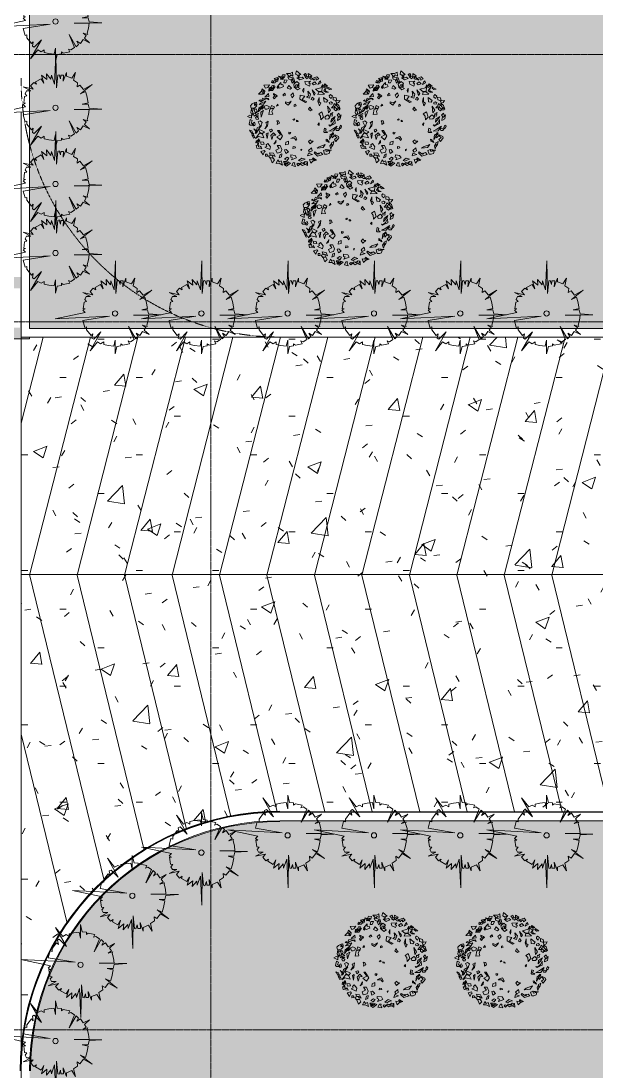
# Model space of a CAD drawing. Header units: millimetres. Extents: x 5357 to 259384, y -16348 to 109893.
# Drawn here: x 97753 to 104415, y 61259 to 73424 of the extents above; entities that cross this region are included whole.
import ezdxf

# ---------------------------------------------------------------- set-up
doc = ezdxf.new("R2010")
doc.units = ezdxf.units.MM
doc.linetypes.add('Grid Line', pattern=[22.225, 12.7, -3.175, 3.175, -3.175])
doc.linetypes.add('IMPORT-Overhead', pattern=[3.96875, 2.38125, -1.5875])
for name, color, linetype, lineweight in [('A-AREA-1', 30, 'IMPORT-Overhead', 9), ('A-DETL-THIN', 151, 'Continuous', 9), ('A-FLOR', 192, 'Continuous', 9), ('A-FLOR-PATT', 8, 'Continuous', 9), ('A-WALL', 113, 'Continuous', 9), ('G-IMPT', 8, 'Continuous', 9), ('L-PLNT-1', 7, 'Continuous', 9), ('S-GRID-1', 1, 'Grid Line', 9)]:
    doc.layers.add(name, color=color, linetype=linetype, lineweight=lineweight)
pattern_1 = [(0, (167.64, 11.2), (558.8, 558.8), [83.82, -16.764, 22.352, -16.764, -419.1]), (0, (167.64, 11.2), (558.8, 558.8), [-139.7, 83.82, -335.28]), (0, (139.7, 27.94), (558.8, 558.8), [55.88, -41.91, 83.82, -41.91, -335.28]), (0, (139.7, 27.94), (558.8, 558.8), [-223.52, 55.88, -279.4]), (0, (335.3, 251.46), (558.8, 558.8), [69.85, -27.94, 69.85, -391.16]), (0, (55.9, 363.2), (558.8, 558.8), [27.94, -55.88, 27.94, -447.04]), (90, (111.76, 363.2), (-558.8, 558.8), [50.292, -508.508]), (90, (279.4, 27.94), (-558.8, 558.8), [55.88, -502.92]), (90, (419.1, 251.46), (-558.8, 558.8), [55.88, -502.92]), (45, (352.04, 22.35), (0, 558.7996), [55.88, -734.383]), (135, (206.76, 22.35), (-558.7996, 0), [55.88, -734.383]), (63.435, (335.28, 25.15), (-0.0005, 558.8001), [55.88, -1193.635]), (75.964, (307.34, 27.94), (-0.00237, 558.80038), [55.88, -2248.111]), (75.964, (447.04, 251.46), (-0.00237, 558.80038), [44.704, -2259.287]), (75.964, (122.94, 363.22), (-0.00237, 558.80038), [39.116, -2264.875]), (104.036, (251.46, 27.94), (0.00237, 558.80038), [55.88, -2248.111]), (104.036, (391.16, 251.46), (0.00237, 558.80038), [44.704, -2259.287]), (104.036, (100.58, 363.22), (0.00237, 558.80038), [39.116, -2264.875]), (116.565, (223.52, 25.15), (0.0005, 558.8001), [55.88, -1193.634])]

# ---------------------------------------------------------------- blocks, each defined once
blk = doc.blocks.new('CAY BACH TRINH - CAY BACH TRINH_dwg-2249800-TKCS_MB CẢNH QUAN CÂY XANH')
at = {"layer": 'G-IMPT', "flags": 128}
for points in [[(-477, 1437), (-459, 1512), (-646, 1555)], [(-578, 1452), (-505, 1613), (-404, 1608), (-431, 1511), (-482, 1548), (-505, 1489), (-486, 1456)], [(-357, 1653), (-250, 1541), (-201, 1603), (-123, 1566), (-133, 1703), (-220, 1653)], [(-83, 1327), (-48, 1351), (-99, 1506), (-301, 1542), (-270, 1454), (-140, 1428)], [(7, 1749), (-25, 1628), (43, 1591), (160, 1616)], [(23, 1503), (131, 1428), (267, 1478), (209, 1528), (131, 1503)], [(121, 1587), (40, 1602), (86, 1521)], [(335, 1653), (267, 1616), (316, 1566), (365, 1591)], [(533, 1553), (590, 1452), (520, 1446), (509, 1467), (423, 1512), (399, 1468), (319, 1525), (383, 1562)], [(423, 1516), (443, 1553), (433, 1653), (560, 1578), (472, 1491)], [(579, 1478), (745, 1541), (813, 1466), (725, 1416), (716, 1478), (657, 1453), (647, 1416)], [(-1174, 1238), (-1112, 1130), (-1037, 1152), (-972, 1252)], [(-766, 1181), (-866, 1042), (-1009, 1038), (-900, 1094)], [(-996, 1019), (-915, 1047), (-883, 1171), (-978, 1137)], [(-989, 1076), (-860, 1099), (-799, 1231), (-876, 1225), (-913, 1152)], [(-874, 1403), (-896, 1328), (-826, 1327), (-809, 1379)], [(-870, 1320), (-769, 1323), (-719, 1438), (-798, 1395)], [(-715, 1368), (-728, 1408), (-805, 1472), (-663, 1508), (-663, 1385)], [(-648, 1504), (-672, 1392), (-758, 1347), (-746, 1419), (-706, 1444)], [(-697, 1145), (-671, 1210), (-634, 1180), (-660, 1114)], [(-556, 1333), (-692, 1179), (-600, 1129), (-460, 1181), (-492, 1255), (-553, 1247)], [(-428, 1425), (-446, 1319), (-376, 1318), (-327, 1420)], [(-269, 1228), (-328, 1128), (-220, 1091), (-172, 1128)], [(-133, 1478), (-191, 1403), (-152, 1303), (-113, 1353)], [(14, 1366), (-94, 1266), (-74, 1166), (43, 1066), (140, 1116), (23, 1178), (101, 1291)], [(-50, 1140), (92, 1178), (86, 1252), (-14, 1249)], [(511, 1378), (306, 1366), (335, 1266), (472, 1203), (501, 1278), (452, 1316)], [(667, 1353), (579, 1291), (628, 1241), (735, 1278)], [(696, 1091), (891, 1141), (949, 1253), (920, 1016), (803, 1003)], [(871, 1391), (823, 1341), (784, 1253), (891, 1316)], [(1064, 1244), (1080, 1108), (985, 1158), (937, 1212)], [(1027, 1278), (998, 1228), (1037, 1191), (1135, 1203)], [(1144, 1166), (1135, 1128), (1203, 1078), (1281, 1091)], [(-1364, 914), (-1208, 910), (-1218, 988), (-1136, 1017), (-1240, 1107), (-1267, 1010)], [(-1164, 910), (-1135, 1007), (-1204, 1044), (-1282, 1000), (-1216, 980)], [(-1279, 631), (-1217, 768), (-1027, 752), (-1169, 714)], [(-1010, 928), (-1137, 803), (-990, 828)], [(-840, 791), (-799, 735), (-718, 839), (-724, 876), (-821, 927), (-821, 894), (-775, 847)], [(-717, 878), (-717, 816), (-688, 841)], [(-415, 941), (-483, 878), (-454, 853), (-386, 878)], [(-113, 953), (-201, 878), (-152, 778), (-84, 866)], [(140, 878), (131, 728), (335, 603), (384, 628), (218, 716), (306, 841)], [(267, 1128), (228, 1041), (257, 966), (267, 1041)], [(413, 1016), (443, 853), (365, 803), (472, 766), (511, 903)], [(579, 803), (540, 716), (599, 691), (647, 741)], [(647, 866), (579, 1066), (686, 928)], [(813, 978), (784, 891), (1018, 903), (920, 991)], [(823, 791), (784, 653), (842, 491), (891, 578), (823, 628)], [(988, 791), (1008, 628), (1096, 616), (1144, 678)], [(1047, 1103), (998, 1028), (1066, 978), (1164, 978), (1066, 1016)], [(1261, 753), (1203, 803), (1193, 853), (1232, 891), (1310, 841)], [(1339, 702), (1463, 665), (1444, 774), (1337, 802)], [(-1595, 553), (-1527, 591), (-1429, 491), (-1497, 416), (-1634, 403), (-1653, 491)], [(-1597, 135), (-1570, 248), (-1626, 391), (-1648, 247)], [(-1619, 320), (-1482, 361), (-1595, 398)], [(-1424, 524), (-1440, 618), (-1501, 607), (-1513, 501)], [(-1380, 266), (-1361, 403), (-1185, 528), (-1224, 441)], [(-1302, 703), (-1351, 666), (-1312, 653)], [(-1109, 650), (-1174, 560), (-1345, 537), (-1285, 585)], [(-1328, 370), (-1279, 378), (-1302, 402)], [(-1283, 435), (-1251, 475), (-1188, 428), (-1232, 366)], [(-1065, 367), (-1127, 366), (-1158, 473), (-1082, 500), (-981, 458), (-1000, 389)], [(-993, 702), (-1009, 756), (-1064, 751)], [(-855, 181), (-881, 279), (-825, 405), (-958, 362), (-994, 169)], [(-942, 366), (-893, 503), (-795, 453), (-825, 366), (-873, 403)], [(-721, 477), (-654, 499), (-671, 550)], [(-220, 591), (-289, 516), (-386, 578), (-386, 628), (-289, 591), (-181, 653)], [(-74, 528), (-35, 541), (-6, 491), (-74, 466)], [(491, 441), (443, 366), (511, 303), (569, 328), (521, 378)], [(1135, 478), (1232, 328), (1164, 228), (1154, 328)], [(1310, 591), (1252, 628), (1193, 603), (1203, 553), (1281, 541)], [(1270, 413), (1394, 410), (1386, 473), (1452, 496), (1368, 568), (1347, 490)], [(1378, 453), (1369, 353), (1437, 303), (1476, 366)], [(1422, 673), (1471, 586), (1531, 604), (1583, 684)], [(1447, 578), (1476, 466), (1593, 366), (1544, 503)], [(1553, 425), (1451, 325), (1568, 345)], [(-1619, 40), (-1622, 139), (-1683, 152), (-1767, 105)], [(-1363, 198), (-1471, 259), (-1494, 200), (-1562, 210), (-1523, 107), (-1467, 166)], [(-1478, 213), (-1422, 297), (-1459, 373), (-1523, 336)], [(-1482, 60), (-1448, -1), (-1384, -6), (-1369, 43), (-1433, 90)], [(-1478, 141), (-1429, 91), (-1371, 128)], [(-1274, 77), (-1290, 255), (-1183, 312), (-1221, 219)], [(-74, 16), (-123, -9), (-94, -34), (-55, -22)], [(813, 191), (881, 116), (891, -22), (988, 78), (930, 266)], [(1085, 125), (1140, 155), (1218, 75), (1163, 15), (1054, 5), (1038, 75)], [(1310, 166), (1300, 116), (1222, 128), (1232, 203)], [(1256, -105), (1272, 5), (1412, 105), (1381, 35)], [(1319, 245), (1280, 215), (1311, 205)], [(1476, 153), (1534, 78), (1583, 116), (1544, 216)], [(1624, 156), (1594, 16), (1487, -41), (1502, 50), (1551, 81)], [(-1595, -47), (-1673, -9), (-1702, -172), (-1673, -209), (-1536, -209), (-1556, -172), (-1634, -147)], [(-1515, -106), (-1486, -178), (-1501, -227), (-1553, -242), (-1599, -161)], [(-1489, -516), (-1411, -473), (-1448, -396), (-1534, -351), (-1465, -430)], [(-1449, -521), (-1419, -309), (-1263, -222), (-1351, -346)], [(-1291, -267), (-1232, -115), (-1304, -62), (-1376, -95)], [(-1224, -515), (-1157, -451), (-1369, -353), (-1324, -476)], [(-1145, -345), (-1046, -242), (-1021, -71), (-1105, -125), (-1069, -201)], [(-935, -470), (-860, -411), (-900, -361), (-966, -383)], [(-688, -191), (-610, -147), (-641, -60), (-704, -55), (-685, -122)], [(11, -79), (65, -80), (51, -44), (11, -37)], [(832, -134), (784, -184), (823, -222)], [(1085, -355), (1023, -325), (999, -455), (1023, -485), (1132, -485), (1116, -455), (1054, -435)], [(1477, -247), (1352, -421), (1173, -426), (1309, -356)], [(1179, -205), (1218, -245), (1264, -215)], [(1398, -9), (1408, -159), (1232, -234), (1339, -134)], [(1427, -309), (1447, -409), (1525, -409), (1573, -334), (1505, -346)], [(1563, -293), (1595, -211), (1641, -250), (1609, -331)], [(-1604, -526), (-1578, -497), (-1615, -421), (-1690, -396)], [(-1553, -680), (-1504, -649), (-1521, -598), (-1613, -563)], [(-1546, -521), (-1536, -609), (-1595, -596), (-1604, -509)], [(-1173, -669), (-1368, -622), (-1473, -694), (-1336, -498), (-1227, -542)], [(-1390, -946), (-1429, -809), (-1361, -709), (-1332, -796), (-1361, -846)], [(-1024, -493), (-1058, -702), (-1088, -530)], [(-888, -735), (-838, -578), (-745, -570), (-823, -487), (-921, -590)], [(-582, -741), (-504, -613), (-626, -407), (-681, -406), (-575, -561), (-711, -631)], [(-229, -532), (-269, -525), (-272, -467), (-200, -477)], [(-129, -656), (-34, -622), (23, -722), (0, -767), (-69, -688), (-193, -693)], [(614, -795), (506, -893), (444, -803), (510, -740), (536, -796)], [(1124, -735), (1132, -805), (1085, -795), (1077, -725)], [(1202, -735), (1225, -565), (1350, -495), (1280, -595)], [(1330, -484), (1271, -546), (1300, -671), (1369, -596)], [(1384, -736), (1435, -805), (1537, -675), (1529, -628), (1408, -565), (1408, -607), (1465, -665)], [(-1468, -852), (-1402, -831), (-1326, -772), (-1450, -777)], [(-1251, -1066), (-1426, -1044), (-1452, -946), (-1351, -943), (-1371, -1002), (-1308, -1008), (-1282, -979)], [(-1270, -915), (-1163, -901), (-1183, -834), (-1295, -817)], [(-1130, -1172), (-1165, -1196), (-1203, -1289), (-1280, -1164), (-1162, -1128)], [(-1144, -1010), (-957, -1095), (-936, -993), (-1027, -873), (-1088, -926), (-1063, -982)], [(-811, -903), (-736, -844), (-727, -764), (-770, -826)], [(-698, -1231), (-557, -1193), (-527, -1096), (-584, -953), (-693, -951), (-619, -1061), (-741, -1124)], [(-384, -1242), (-286, -1181), (-363, -1098), (-424, -1108)], [(-393, -926), (-281, -901), (-277, -790), (-378, -835)], [(-120, -1056), (-31, -1033), (-45, -997), (-117, -988)], [(176, -1143), (205, -1087), (168, -1096)], [(550, -1034), (443, -1134), (482, -1196), (569, -1146)], [(1048, -911), (967, -1024), (753, -1052), (829, -993)], [(1103, -1266), (1025, -1267), (986, -1133), (1081, -1099), (1208, -1151), (1184, -1238)], [(1066, -1096), (1086, -1171), (1271, -1121)], [(1193, -846), (1173, -780), (1104, -785)], [(1249, -1075), (1218, -965), (1272, -885), (1295, -955), (1272, -995)], [(1359, -809), (1271, -859), (1281, -984), (1330, -909)], [(-1117, -1335), (-1039, -1334), (-1059, -1267), (-1114, -1266)], [(-883, -1296), (-1010, -1321), (-942, -1409), (-834, -1384)], [(-771, -1348), (-831, -1232), (-975, -1212), (-947, -1284), (-866, -1298)], [(-872, -1573), (-787, -1482), (-829, -1416), (-944, -1384)], [(-505, -1659), (-547, -1509), (-620, -1542), (-671, -1472), (-727, -1598), (-626, -1595)], [(-622, -1399), (-535, -1360), (-523, -1254), (-580, -1280)], [(-336, -1491), (-270, -1405), (-332, -1372), (-423, -1439)], [(-180, -1469), (12, -1396), (-45, -1309), (-194, -1290), (-200, -1370), (-142, -1392)], [(323, -1445), (199, -1404), (83, -1492), (153, -1523), (221, -1476)], [(411, -1324), (581, -1272), (441, -1226)], [(731, -1476), (595, -1400), (567, -1474), (481, -1461), (531, -1590), (600, -1516)], [(608, -1509), (686, -1484), (608, -1434)], [(667, -1184), (647, -1221), (764, -1334), (959, -1271), (891, -1209), (764, -1246)], [(775, -1261), (835, -1251), (807, -1222)], [(-386, -1646), (-464, -1534), (-357, -1534), (-289, -1559)], [(-215, -1584), (-355, -1693), (-443, -1641), (-373, -1567), (-346, -1624), (-297, -1583), (-299, -1545)], [(-55, -1574), (-63, -1616), (-24, -1708), (-167, -1674), (-109, -1565)], [(69, -1680), (123, -1624), (62, -1590), (23, -1629)], [(228, -1671), (131, -1609), (189, -1571), (209, -1584), (306, -1584), (306, -1534), (404, -1546), (365, -1609)], [(411, -1674), (406, -1550), (330, -1534), (226, -1592)]]:
    blk.add_lwpolyline(points, close=True, dxfattribs=at)
blk = doc.blocks.new('CAY BACH TRINH - CAY BACH TRINH-2249732-TKCS_MB CẢNH QUAN CÂY XANH')
at = {"xscale": 0.3200000000000001, "yscale": 0.3200000000000001, "zscale": 0.3200000000000001}
blk.add_blockref('CAY BACH TRINH - CAY BACH TRINH_dwg-2249800-TKCS_MB CẢNH QUAN CÂY XANH', (0, 0), dxfattribs=at)
blk = doc.blocks.new('CAY MAI VAN PHUC - CAY DUC SOC_dwg-2256080-TKCS_MB CẢNH QUAN CÂY XANH')
at = {"layer": 'G-IMPT', "flags": 128}
blk.add_lwpolyline([(33, 479), (13, 293), (6, 772), (-14, 347), (-60, 479), (-67, 420), (-133, 499), (-127, 413), (-207, 479), (-173, 360), (-213, 426), (-293, 380), (-280, 347), (-320, 373), (-366, 320), (-326, 274), (-473, 307), (-360, 247), (-426, 247), (-446, 207), (-419, 174), (-453, 167), (-466, 68), (-439, 68), (-473, 48), (-439, 14), (-878, -79), (-80, -39), (-473, -105), (-446, -205), (-419, -198), (-419, -238), (-353, -324), (-326, -298), (-340, -364), (-313, -378), (-207, -271), (-366, -550), (-260, -418), (-213, -444), (-167, -418), (-167, -457), (-100, -471), (-20, -481), (0, -391), (0, -590), (26, -484), (86, -477), (86, -444), (113, -464), (212, -444), (192, -404), (226, -418), (279, -384), (199, -192), (305, -371), (339, -338), (312, -291), (365, -324), (405, -265), (498, -311), (425, -245), (452, -205), (405, -172), (472, -192), (465, -172), (485, -99), (492, -25), (272, -25), (678, -19), (492, -6), (478, 54), (392, 54), (478, 74), (458, 174), (438, 240), (365, 207), (538, 340), (412, 267), (359, 333), (319, 307), (325, 367), (266, 406), (292, 519), (239, 433), (159, 466), (159, 519), (113, 393), (119, 479), (79, 479), (73, 426), (53, 486)], close=True, dxfattribs=at)
at = {"layer": 'G-IMPT'}
blk.add_circle((0, 0), 38.6, dxfattribs=at)
blk = doc.blocks.new('CAY MAI VAN PHUC - CAY BONG TRANG-2256081-TKCS_MB CẢNH QUAN CÂY XANH')
at = {"xscale": 0.7894736842105263, "yscale": 0.7894736842105263, "zscale": 0.7894736842105263}
blk.add_blockref('CAY MAI VAN PHUC - CAY DUC SOC_dwg-2256080-TKCS_MB CẢNH QUAN CÂY XANH', (0, 0), dxfattribs=at)
blk = doc.blocks.new('CAY MAI VAN PHUC - CAY BONG TRANG-2256527-TKCS_MB CẢNH QUAN CÂY XANH')
at = {"extrusion": (0, 0, -1), "xscale": 0.7894736842105263, "yscale": 0.7894736842105263, "zscale": -0.7894736842105263, "rotation": 180}
blk.add_blockref('CAY MAI VAN PHUC - CAY DUC SOC_dwg-2256080-TKCS_MB CẢNH QUAN CÂY XANH', (0, 0), dxfattribs=at)

msp = doc.modelspace()

# ---------------------------------------------------------------- hatches: boundary and pattern name
at = {"layer": 'A-FLOR-PATT'}
h = msp.add_hatch(dxfattribs=at)
h.set_pattern_fill('FP_23', color=256, style=0, pattern_type=2)
h.set_pattern_definition(pattern_1)
h.paths.add_polyline_path([(97852.6, 69861.9), (105942.6, 69861.9), (105942.6, 78136.9), (98228.6, 78136.9), (98146.7, 77994.2), (98071.4, 77839.5), (98011.6, 77693.5), (97970.7, 77572.9), (97940.2, 77470.6), (97902.1, 77309.5), (97874.8, 77146.7), (97857.3, 76955.3), (97852.6, 76818.2), (97852.6, 69871.9)])
h = msp.add_hatch(dxfattribs=at)
h.set_pattern_fill('FP_16', color=256, style=0, pattern_type=2)
h.set_pattern_definition([(37.5, (0, 0), (-17.8824, 546.968), [7.376, -424.107, 7.376, -475.204, -461.289]), (37.5, (0, 0), (-17.8824, 546.968), [-914.063, 7.376, -453.913]), (7.5, (0, 0), (502.3874, 801.1234), [7.376, -225.398, 7.376, -381.526, -149.032]), (7.5, (0, 0), (502.3874, 801.1234), [-621.676, 7.376, -141.656]), (327.5, (-349.16, 0), (884.0133, 1.6066), [7.376, -134.559, 7.376, -503.591, -667.095]), (327.5, (-349.16, 0), (884.0133, 1.6066), [-652.902, 7.376, -659.719]), (317.5, (-349.16, 0), (853.3503, 249.1463), [7.376, -63.591, 7.376, -327.591, -383.225]), (317.5, (-349.16, 0), (853.3503, 249.1463), [-405.935, 7.376, -375.849])])
h.paths.add_polyline_path([(63032.6, 69741.9), (75662.6, 69741.9), (75662.6, 70456.3), (73222.6, 70456.3), (73222.6, 70326.3), (75532.6, 70326.3), (75532.6, 69871.9), (63162.6, 69871.9), (63162.6, 70326.3), (65602.6, 70326.3), (65602.6, 70456.3), (63032.6, 70456.3), (63032.6, 69950.3)])
h.paths.add_polyline_path([(97350.1, 69741.9), (97852.6, 69741.9), (97852.6, 69761.9), (97752.6, 69761.9), (97752.6, 70456.3), (95302.6, 70456.3), (95302.6, 70326.3), (97742.6, 70326.3), (97742.6, 69871.9), (85372.6, 69871.9), (85372.6, 70326.3), (87682.6, 70326.3), (87682.6, 70456.3), (85242.6, 70456.3), (85242.6, 69741.9), (92508.3, 69741.9)])
h.paths.add_polyline_path([(92508.3, 70326.3), (95182.6, 70326.3), (95182.6, 70456.3), (87802.6, 70456.3), (87802.6, 70326.3)])
h.paths.add_polyline_path([(68299.7, 70326.3), (73102.6, 70326.3), (73102.6, 70456.3), (65722.6, 70456.3), (65722.6, 70326.3), (65878.8, 70326.3)])
h = msp.add_hatch(dxfattribs=at)
h.set_pattern_fill('FP_12', color=256, style=0, pattern_type=2)
h.set_pattern_definition([(0, (2222.87, 0), (1769.175, 447.04), [72.978, -1253.903, 72.978, -8330.601]), (0, (2222.87, 0), (1769.175, 447.04), [-1399.86, -1253.903, 72.978, -2580.784, -4422.937]), (0, (2222.87, 0), (1769.175, 447.04), [-5307.524, 72.978, -1253.903, 72.978, -3023.077]), (0, (2222.87, 0), (1769.175, 447.04), [-6707.384, -811.609, 72.978, -2138.49]), (119.736, (2886.3, 223.5), (-1267.6273, 1325.0694), [73.567, -1264.008, -8471.305]), (119.736, (2886.3, 223.5), (-1267.6273, 1325.0694), [-1337.574, 73.567, -1264.008, -7133.731]), (119.736, (2886.3, 223.5), (-1267.6273, 1325.0694), [-2675.149, 73.567, -2601.582, -4458.582]), (119.736, (2886.3, 223.5), (-1267.6273, 1325.0694), [-5350.298, 73.567, -1264.008, -3121.007]), (119.736, (2886.3, 223.5), (-1267.6273, 1325.0694), [-6687.872, 73.567, -818.15, -2229.291]), (119.736, (2886.3, 223.5), (-1267.6273, 1325.0694), [-7579.59, 73.567, -2155.724]), (240.264, (3107.46, 1117.6), (-501.5532, -1772.1109), [73.567, -1264.008, -8471.305]), (240.264, (3107.46, 1117.6), (-501.5532, -1772.1109), [-1337.574, 73.567, -1264.008, -7133.731]), (240.264, (3107.46, 1117.6), (-501.5532, -1772.1109), [-2675.149, 73.567, -2601.582, -4458.582]), (240.264, (3107.46, 1117.6), (-501.5532, -1772.1109), [-5350.298, 73.567, -1264.008, -3121.007]), (240.264, (3107.46, 1117.6), (-501.5532, -1772.1109), [-6687.872, 73.567, -818.15, -2229.291]), (240.264, (3107.46, 1117.6), (-501.5532, -1772.1109), [-7579.59, 73.567, -2155.724])])
h.paths.add_polyline_path([(97752.6, 61490.5), (97766.5, 61637.1), (97796.3, 61824.3), (97846.8, 62040.5), (97899.4, 62215.1), (97963.2, 62388.1), (98038.1, 62557.9), (98123.6, 62723.5), (98219.6, 62883.8), (98341.3, 63058.6), (98451.8, 63198.2), (98573.9, 63334.6), (98713.5, 63471.7), (98840.5, 63582.9), (98989.2, 63697.7), (99165.7, 63815.4), (99316.1, 63903.2), (99493.1, 63991.7), (99660.9, 64063.1), (99825.5, 64122.2), (100006.5, 64174.6), (100190.4, 64215.6), (100376.6, 64245), (100564.2, 64262.7), (100752.6, 64268.6), (100752.6, 64261.9), (106242.5, 64261.9), (106242.5, 64268.6), (107442.5, 64268.6), (107442.5, 69751.9), (105952.6, 69751.9), (105952.4, 69761.9), (102191.8, 69761.9), (97852.6, 69761.9), (97852.6, 69741.9), (97752.6, 69741.9), (97752.6, 61567.2)])
h.paths.add_polyline_path([(114039.1, 65984.9), (114152.2, 65984.9), (114152.2, 66734.9), (113902.2, 66734.9), (113902.2, 65984.9), (114036.4, 65984.9)])
h.paths.add_polyline_path([(107452.5, 68635.3), (107452.6, 68636.9), (107452.5, 68636.9)])
h = msp.add_hatch(dxfattribs=at)
h.set_pattern_fill('FP_13', color=256, style=0, pattern_type=2)
h.set_pattern_definition([(50.301, (2222.9, 0), (1586.199, -140.26), [166.907, -1835.976]), (354.947, (2222.9, 0), (-306.856, 1681.298), [132.699, -1459.689]), (100.343, (2355, -11.7), (1279.35, 1541.038), [142.423, -1566.648]), (46.49, (2222.9, 447), (2360.172, -369.954), [250.184, -2752.02]), (96.566, (2419.6, 416.2), (2066.97, 2177.357), [213.68, -2350.457]), (351.091, (2222.9, 447), (2066.98, 2177.346), [199.083, -2189.91]), (21.205, (2444, 335.3), (1320.035, -899.944), [166.09, -1826.988]), (325.716, (2444, 335.3), (538.081, 1620.856), [133.135, -1464.485]), (71.635, (2554, 260.3), (1858.126, 720.919), [142.32, -1565.517]), (37.796, (2222.87, 0), (26.8888, 744.0844), [73.27, -1374.361, 73.27, -1414.326, -1470.944]), (37.796, (2222.87, 0), (26.8888, 744.0844), [-2935.227, 73.27, -1397.674]), (7.58, (2222.9, 0), (581.7633, 881.5933), [72.992, -771.944, 72.992, -1335.972, -558.498]), (7.58, (2222.9, 0), (581.7633, 881.5933), [-2253.9, 72.992, -485.507]), (327.222, (1729.7, 0), (1180.5313, -50.4195), [73.205, -481.381, 73.205, -1657.104, -2295.988]), (327.222, (1729.7, 0), (1180.5313, -50.4195), [-2284.896, 73.205, -2222.782]), (317.195, (1508.6, 0), (1289.698, 223.749), [73.337, -648.921, 73.337, -1077.831, -1633.414]), (317.195, (1508.6, 0), (1289.698, 223.749), [-1873.425, 73.337, -1560.077])])
h.paths.add_polyline_path([(97752.6, 61490.5), (97766.5, 61637.1), (97796.3, 61824.3), (97846.8, 62040.5), (97899.4, 62215.1), (97963.2, 62388.1), (98038.1, 62557.9), (98123.6, 62723.5), (98219.6, 62883.8), (98341.3, 63058.6), (98451.8, 63198.2), (98573.9, 63334.6), (98713.5, 63471.7), (98840.5, 63582.9), (98989.2, 63697.7), (99165.7, 63815.4), (99316.1, 63903.2), (99493.1, 63991.7), (99660.9, 64063.1), (99825.5, 64122.2), (100006.5, 64174.6), (100190.4, 64215.6), (100376.6, 64245), (100564.2, 64262.7), (100752.6, 64268.6), (100752.6, 64261.9), (106242.5, 64261.9), (106242.5, 64268.6), (107442.5, 64268.6), (107442.5, 69751.9), (105952.6, 69751.9), (105952.4, 69761.9), (102191.8, 69761.9), (97852.6, 69761.9), (97852.6, 69741.9), (97752.6, 69741.9), (97752.6, 61567.2)])
h.paths.add_polyline_path([(114039.1, 65984.9), (114152.2, 65984.9), (114152.2, 66734.9), (113902.2, 66734.9), (113902.2, 65984.9), (114036.4, 65984.9)])
h.paths.add_polyline_path([(107452.5, 68635.3), (107452.6, 68636.9), (107452.5, 68636.9)])
h = msp.add_hatch(dxfattribs=at)
h.set_pattern_fill('FP_23', color=256, style=0, pattern_type=2)
h.set_pattern_definition(pattern_1)
h.paths.add_polyline_path([(106242.5, 53421.9), (106242.5, 56843.3), (107442.6, 56843.3), (107442.5, 61501.9), (106242.5, 61501.9), (106242.5, 64158.6), (100752.6, 64158.6), (100752.6, 64148.6), (100542.9, 64140.4), (100351.7, 64119.9), (100161.3, 64086.7), (99972.3, 64040.3), (99788.8, 63982.1), (99642.2, 63926.6), (99469.4, 63847.9), (99302.6, 63758.3), (99141.4, 63657.5), (98979, 63539.7), (98840.5, 63425.2), (98698.9, 63291.3), (98560.5, 63140.7), (98441, 62991.7), (98341.3, 62850.8), (98241.1, 62687.4), (98151.6, 62517), (98073.3, 62340), (98006.5, 62156.3), (97955.3, 61981.9), (97917.8, 61820.7), (97887.2, 61634.6), (97868.7, 61447), (97862.6, 61258.6), (97852.6, 61258.6), (97852.6, 56286.3), (97862.6, 56286.3), (97871.5, 56166.8), (97885.5, 56086), (97913.9, 55989.1), (97955.3, 55891.8), (98002.8, 55807.5), (98064.6, 55722.6), (98131.4, 55649.7), (98213.6, 55579.2), (98294.4, 55524.3), (98378.3, 55479.5), (98470.9, 55442.7), (98560.5, 55417.6), (98652.9, 55401.9), (98752.6, 55396.3), (100752.6, 55396.3), (100752.6, 53421.9), (106224.6, 53421.9)])
h.paths.add_polyline_path([(107452.5, 61502), (107452.5, 61511.9), (107442.5, 61511.9), (107442.5, 61502)])
h.paths.add_polyline_path([(106252.5, 61511.9), (106252.6, 61512), (106252.5, 61512)])

# ---------------------------------------------------------------- linework, layer by layer
at = {"layer": 'A-AREA-1'}
for p, q in [((100752.6, 69761.9), (105952.4, 69761.9)), ((106242.5, 64261.9), (100752.6, 64261.9))]:
    msp.add_line(p, q, dxfattribs=at)
for centre, start, end in [((100752.6, 72761.9), 180, 270), ((100752.6, 61261.9), 90, 180)]:
    msp.add_arc(centre, 3000, start, end, dxfattribs=at)
at = {"layer": 'A-DETL-THIN'}
for p, q in [((97752.6, 72361.9), (97752.6, 60861.9)), ((98007.7, 69761.9), (97752.6, 68763.7)), ((98557.7, 69761.9), (97852.5, 67003)), ((99107.7, 69761.9), (98402.5, 67003)), ((99657.7, 69761.9), (98952.5, 67003)), ((100207.7, 69761.9), (99502.5, 67003)), ((100757.7, 69761.9), (100052.5, 67003)), ((101307.7, 69761.9), (100602.5, 67003)), ((100752.6, 69761.9), (107452.5, 69761.9)), ((101857.7, 69761.9), (101152.5, 67003)), ((102407.7, 69761.9), (101702.5, 67003)), ((102957.7, 69761.9), (102252.5, 67003)), ((103507.7, 69761.9), (102802.5, 67003)), ((104057.7, 69761.9), (103352.5, 67003)), ((104607.7, 69761.9), (103902.5, 67003)), ((107452.5, 67011.9), (97752.6, 67011.9)), ((97850.3, 67011.9), (98717, 63465.7)), ((98402.5, 67003), (99181, 63817.4)), ((98952.5, 67003), (99671.6, 64060.4)), ((99502.5, 67003), (100185.6, 64207.9)), ((100052.5, 67003), (100722.4, 64261.8)), ((100602.5, 67003), (101272.4, 64261.9)), ((101152.5, 67003), (101822.4, 64261.9)), ((101702.5, 67003), (102372.4, 64261.9)), ((102252.5, 67003), (102922.4, 64261.9)), ((102802.5, 67003), (103472.4, 64261.9)), ((103352.5, 67003), (104022.4, 64261.9)), ((103902.5, 67003), (104572.4, 64261.9)), ((97752.6, 65161.4), (98287.7, 62972)), ((107452.5, 64261.9), (100752.6, 64261.9))]:
    msp.add_line(p, q, dxfattribs=at)
msp.add_arc((100752.6, 61261.9), 3000, 90, 180, dxfattribs=at)
at = {"layer": 'A-FLOR'}
for p, q in [((85242.6, 69741.9), (97852.6, 69741.9)), ((97752.6, 69741.9), (97752.6, 61490.5)), ((97852.6, 69741.9), (97852.6, 69761.9)), ((100752.6, 64261.9), (106242.5, 64261.9))]:
    msp.add_line(p, q, dxfattribs=at)
at = {"layer": 'A-WALL'}
for p, q in [((97852.6, 76818.2), (97852.6, 69861.9)), ((97852.6, 69861.9), (105942.6, 69861.9)), ((105952.4, 69761.9), (97752.6, 69761.9)), ((100752.6, 64258.6), (106242.5, 64258.6)), ((106242.5, 64158.6), (100752.6, 64158.6))]:
    msp.add_line(p, q, dxfattribs=at)
for radius in [3010, 3000, 3000, 2900, 2900, 2890]:
    msp.add_arc((100752.6, 61258.6), radius, 90, 180, dxfattribs=at)
at = {"layer": 'S-GRID-1'}
for p, q in [((99952.6, 20960.6), (99952.6, 80482.7)), ((130319.3, 73036.9), (29351.8, 73036.9)), ((130319.3, 69936.9), (29351.8, 69936.9)), ((130319.3, 61736.9), (29351.8, 61736.9))]:
    msp.add_line(p, q, dxfattribs=at)

# ---------------------------------------------------------------- block references
at = {"layer": 'L-PLNT-1'}
for name, p in [('CAY MAI VAN PHUC - CAY BONG TRANG-2256081-TKCS_MB CẢNH QUAN CÂY XANH', (98152.6, 73418.2)), ('CAY MAI VAN PHUC - CAY BONG TRANG-2256081-TKCS_MB CẢNH QUAN CÂY XANH', (98152.6, 72418.2)), ('CAY BACH TRINH - CAY BACH TRINH-2249732-TKCS_MB CẢNH QUAN CÂY XANH', (100942.6, 72285.3)), ('CAY BACH TRINH - CAY BACH TRINH-2249732-TKCS_MB CẢNH QUAN CÂY XANH', (102152.6, 72285.3)), ('CAY MAI VAN PHUC - CAY BONG TRANG-2256081-TKCS_MB CẢNH QUAN CÂY XANH', (98152.6, 71535.3)), ('CAY BACH TRINH - CAY BACH TRINH-2249732-TKCS_MB CẢNH QUAN CÂY XANH', (101552.6, 71135.3)), ('CAY MAI VAN PHUC - CAY BONG TRANG-2256081-TKCS_MB CẢNH QUAN CÂY XANH', (98152.6, 70735.3)), ('CAY MAI VAN PHUC - CAY BONG TRANG-2256081-TKCS_MB CẢNH QUAN CÂY XANH', (98842.6, 70035.3)), ('CAY MAI VAN PHUC - CAY BONG TRANG-2256081-TKCS_MB CẢNH QUAN CÂY XANH', (99842.6, 70035.3)), ('CAY MAI VAN PHUC - CAY BONG TRANG-2256081-TKCS_MB CẢNH QUAN CÂY XANH', (100842.6, 70035.3)), ('CAY MAI VAN PHUC - CAY BONG TRANG-2256081-TKCS_MB CẢNH QUAN CÂY XANH', (101842.6, 70035.3)), ('CAY MAI VAN PHUC - CAY BONG TRANG-2256081-TKCS_MB CẢNH QUAN CÂY XANH', (102842.6, 70035.3)), ('CAY MAI VAN PHUC - CAY BONG TRANG-2256081-TKCS_MB CẢNH QUAN CÂY XANH', (103842.6, 70035.3)), ('CAY MAI VAN PHUC - CAY BONG TRANG-2256527-TKCS_MB CẢNH QUAN CÂY XANH', (100842.6, 63988.6)), ('CAY MAI VAN PHUC - CAY BONG TRANG-2256527-TKCS_MB CẢNH QUAN CÂY XANH', (101842.6, 63988.6)), ('CAY MAI VAN PHUC - CAY BONG TRANG-2256527-TKCS_MB CẢNH QUAN CÂY XANH', (102842.6, 63988.6)), ('CAY MAI VAN PHUC - CAY BONG TRANG-2256527-TKCS_MB CẢNH QUAN CÂY XANH', (103842.6, 63988.6)), ('CAY MAI VAN PHUC - CAY BONG TRANG-2256527-TKCS_MB CẢNH QUAN CÂY XANH', (99842.6, 63788.6)), ('CAY MAI VAN PHUC - CAY BONG TRANG-2256527-TKCS_MB CẢNH QUAN CÂY XANH', (99042.6, 63288.6)), ('CAY BACH TRINH - CAY BACH TRINH-2249732-TKCS_MB CẢNH QUAN CÂY XANH', (101942.5, 62535.3)), ('CAY BACH TRINH - CAY BACH TRINH-2249732-TKCS_MB CẢNH QUAN CÂY XANH', (103342.5, 62535.3)), ('CAY MAI VAN PHUC - CAY BONG TRANG-2256527-TKCS_MB CẢNH QUAN CÂY XANH', (98442.6, 62488.6)), ('CAY MAI VAN PHUC - CAY BONG TRANG-2256527-TKCS_MB CẢNH QUAN CÂY XANH', (98152.6, 61605.6))]:
    msp.add_blockref(name, p, dxfattribs=at)

doc.saveas('drawing.dxf')
